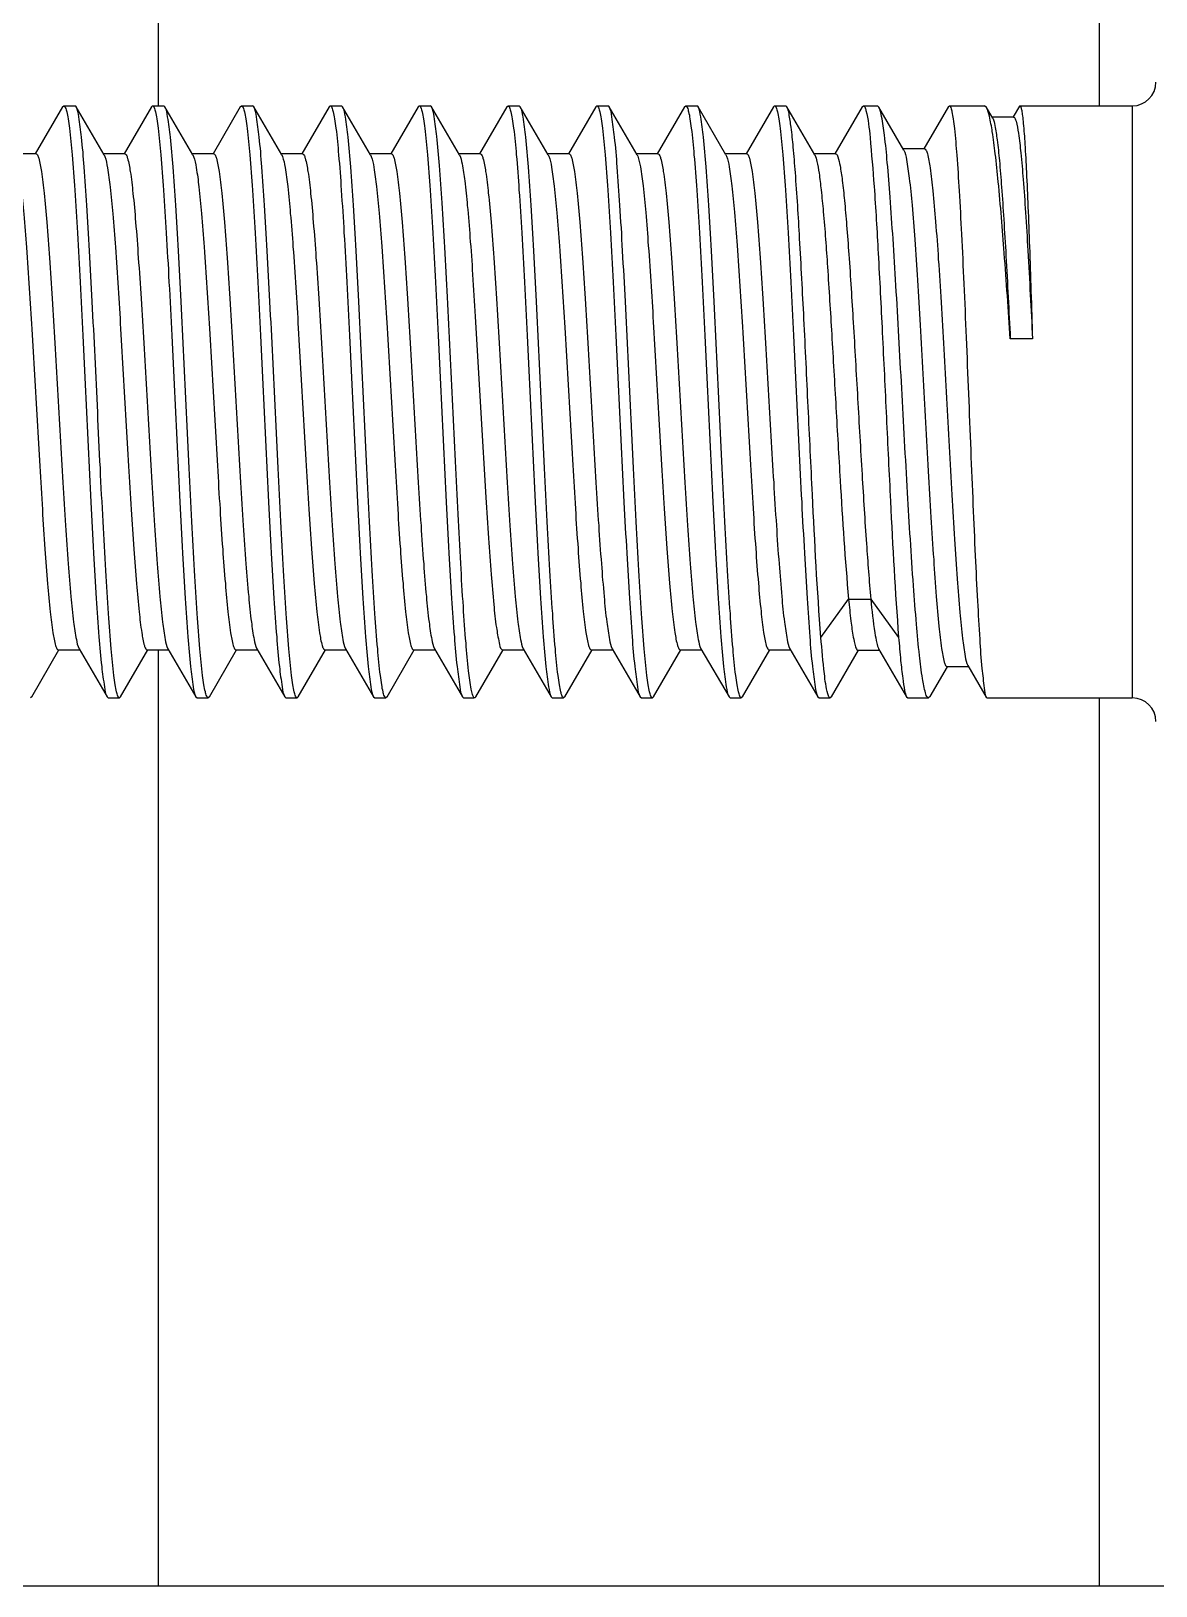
# Model space of a CAD drawing. Extents: x 27938 to 1507990, y 110129 to 923079.
# Drawn here: x 525932.3 to 526101.2, y 358398.4 to 358632.1 of the extents above; entities that cross this region are included whole.
import ezdxf

# ---------------------------------------------------------------- set-up
doc = ezdxf.new("R2010")
doc.units = 0
doc.header["$LTSCALE"] = 1000
doc.header["$MEASUREMENT"] = 0

msp = doc.modelspace()

# ---------------------------------------------------------------- linework, layer by layer
at = {"linetype": 'Continuous'}
for p, q in [((525951.4, 358620.85), (525951.4, 358754.31)), ((526092.75, 358620.85), (526092.75, 358754.31)), ((525936.99, 358620.7), (525932.88, 358613.64)), ((525936.99, 358620.7), (525937.16, 358620.85)), ((525937.16, 358620.85), (525938.84, 358620.85)), ((525937.16, 358620.85), (525938.84, 358620.85)), ((525937.16, 358620.85), (525937.19, 358620.84)), ((525939.01, 358620.69), (525938.84, 358620.85)), ((525943.21, 358613.46), (525939.01, 358620.69)), ((525950.34, 358620.7), (525946.23, 358613.64)), ((525950.34, 358620.7), (525950.51, 358620.85)), ((525950.51, 358620.85), (525952.18, 358620.85)), ((525950.51, 358620.85), (525952.18, 358620.85)), ((525950.51, 358620.85), (525950.54, 358620.84)), ((525952.36, 358620.69), (525952.18, 358620.85)), ((525956.55, 358613.46), (525952.36, 358620.69)), ((525963.68, 358620.7), (525959.58, 358613.64)), ((525963.68, 358620.7), (525963.86, 358620.85)), ((525963.86, 358620.85), (525965.53, 358620.85)), ((525963.86, 358620.85), (525965.53, 358620.85)), ((525963.86, 358620.85), (525963.88, 358620.84)), ((525965.7, 358620.69), (525965.53, 358620.85)), ((525969.9, 358613.46), (525965.7, 358620.69)), ((525977.03, 358620.7), (525972.92, 358613.64)), ((525977.03, 358620.7), (525977.2, 358620.85)), ((525977.2, 358620.85), (525978.88, 358620.85)), ((525977.2, 358620.85), (525978.88, 358620.85)), ((525977.2, 358620.85), (525977.23, 358620.84)), ((525979.05, 358620.69), (525978.88, 358620.85)), ((525983.24, 358613.46), (525979.05, 358620.69)), ((525990.38, 358620.7), (525986.27, 358613.64)), ((525990.38, 358620.7), (525990.55, 358620.85)), ((525990.55, 358620.85), (525992.22, 358620.85)), ((525990.55, 358620.85), (525992.22, 358620.85)), ((525990.55, 358620.85), (525990.57, 358620.84)), ((525992.4, 358620.69), (525992.22, 358620.85)), ((525996.59, 358613.46), (525992.4, 358620.69)), ((526003.72, 358620.7), (525999.61, 358613.64)), ((526003.72, 358620.7), (526003.9, 358620.85)), ((526003.9, 358620.85), (526005.57, 358620.85)), ((526003.9, 358620.85), (526005.57, 358620.85)), ((526003.9, 358620.85), (526003.92, 358620.84)), ((526005.74, 358620.69), (526005.57, 358620.85)), ((526009.94, 358613.46), (526005.74, 358620.69)), ((526017.07, 358620.7), (526012.96, 358613.64)), ((526017.07, 358620.7), (526017.24, 358620.85)), ((526017.24, 358620.85), (526018.91, 358620.85)), ((526017.24, 358620.85), (526018.91, 358620.85)), ((526017.24, 358620.85), (526017.27, 358620.84)), ((526019.09, 358620.69), (526018.91, 358620.85)), ((526023.28, 358613.46), (526019.09, 358620.69)), ((526030.41, 358620.7), (526026.31, 358613.64)), ((526030.41, 358620.7), (526030.59, 358620.85)), ((526030.59, 358620.85), (526032.26, 358620.85)), ((526030.59, 358620.85), (526032.26, 358620.85)), ((526030.59, 358620.85), (526030.61, 358620.84)), ((526032.44, 358620.69), (526032.26, 358620.85)), ((526036.63, 358613.46), (526032.44, 358620.69)), ((526043.76, 358620.7), (526039.65, 358613.64)), ((526043.76, 358620.7), (526043.93, 358620.85)), ((526043.93, 358620.85), (526045.61, 358620.85)), ((526043.93, 358620.85), (526045.61, 358620.85)), ((526043.93, 358620.85), (526043.96, 358620.84)), ((526045.78, 358620.69), (526045.61, 358620.85)), ((526049.98, 358613.46), (526045.78, 358620.69)), ((526057.11, 358620.7), (526053, 358613.64)), ((526057.11, 358620.7), (526057.28, 358620.85)), ((526057.28, 358620.85), (526059.38, 358620.85)), ((526057.28, 358620.85), (526059.38, 358620.85)), ((526059.59, 358620.66), (526059.38, 358620.85)), ((526063.34, 358614.2), (526059.59, 358620.66)), ((526070.06, 358620.73), (526066.37, 358614.38)), ((526070.06, 358620.73), (526070.2, 358620.85)), ((526070.2, 358620.85), (526075.46, 358620.85)), ((526070.2, 358620.85), (526075.46, 358620.85)), ((526070.2, 358620.85), (526070.22, 358620.84)), ((526075.77, 358620.58), (526075.46, 358620.85)), ((526076.7, 358618.98), (526075.77, 358620.58)), ((526080.72, 358620.78), (526079.79, 358619.17)), ((526080.72, 358620.78), (526080.8, 358620.85)), ((526080.8, 358620.85), (526097.66, 358620.85)), ((526080.8, 358620.85), (526097.66, 358620.85)), ((526080.8, 358620.85), (526080.81, 358620.84)), ((526097.66, 358620.85), (526097.66, 358531.87)), ((526079.85, 358619.14), (526076.61, 358619.14)), ((525932.99, 358613.64), (525929.76, 358613.64)), ((525946.33, 358613.64), (525943.1, 358613.64)), ((525943.21, 358613.46), (525943.32, 358613.22)), ((525959.68, 358613.64), (525956.45, 358613.64)), ((525956.55, 358613.46), (525956.66, 358613.23)), ((525973.03, 358613.64), (525969.79, 358613.64)), ((525969.9, 358613.46), (525970, 358613.24)), ((525986.37, 358613.64), (525983.14, 358613.64)), ((525983.24, 358613.46), (525983.34, 358613.25)), ((525999.72, 358613.64), (525996.49, 358613.64)), ((526013.07, 358613.64), (526009.83, 358613.64)), ((526009.94, 358613.46), (526010.03, 358613.27)), ((526026.41, 358613.64), (526023.18, 358613.64)), ((526023.28, 358613.46), (526023.37, 358613.28)), ((526039.76, 358613.64), (526036.53, 358613.64)), ((526036.63, 358613.46), (526036.71, 358613.29)), ((526053.1, 358613.64), (526049.87, 358613.64)), ((526066.47, 358614.38), (526063.24, 358614.38)), ((526082.68, 358585.83), (526079.34, 358585.83)), ((526050.9, 358540.95), (526055.06, 358546.69)), ((526055.06, 358546.69), (526058.4, 358546.69)), ((526058.4, 358546.69), (526062.57, 358540.95)), ((525932.34, 358532.02), (525936.43, 358539.08)), ((525936.32, 358539.08), (525939.56, 358539.08)), ((525939.45, 358539.26), (525943.66, 358532.02)), ((525945.68, 358532.02), (525949.77, 358539.08)), ((525949.67, 358539.08), (525952.9, 358539.08)), ((525951.4, 358398.41), (525951.4, 358539.08)), ((525952.8, 358539.26), (525957.01, 358532.02)), ((525959.03, 358532.02), (525963.12, 358539.08)), ((525963.02, 358539.08), (525966.25, 358539.08)), ((525966.15, 358539.26), (525970.36, 358532.02)), ((525972.38, 358532.02), (525976.47, 358539.08)), ((525976.36, 358539.08), (525979.6, 358539.08)), ((525979.49, 358539.26), (525983.7, 358532.02)), ((525985.72, 358532.02), (525989.81, 358539.08)), ((525989.71, 358539.08), (525992.94, 358539.08)), ((525992.84, 358539.26), (525997.05, 358532.02)), ((525999.07, 358532.02), (526003.16, 358539.08)), ((526002.94, 358539.13), (526003.06, 358539.08)), ((526003.06, 358539.08), (526006.29, 358539.08)), ((526006.18, 358539.26), (526010.39, 358532.02)), ((526012.42, 358532.02), (526016.51, 358539.08)), ((526016.4, 358539.08), (526019.63, 358539.08)), ((526019.53, 358539.26), (526023.74, 358532.02)), ((526025.76, 358532.02), (526029.85, 358539.08)), ((526029.75, 358539.08), (526032.98, 358539.08)), ((526032.88, 358539.26), (526037.09, 358532.02)), ((526039.11, 358532.02), (526043.2, 358539.08)), ((526043.09, 358539.08), (526046.33, 358539.08)), ((526046.22, 358539.26), (526050.43, 358532.02)), ((526052.47, 358532.03), (526056.55, 358539.06)), ((526056.44, 358539.06), (526059.68, 358539.06)), ((526059.57, 358539.24), (526063.77, 358532.02)), ((526067.33, 358532.09), (526069.9, 358536.52)), ((526069.83, 358536.56), (526073.07, 358536.56)), ((526072.97, 358536.73), (526075.73, 358531.97)), ((525932.34, 358532.02), (525932.16, 358531.87)), ((525943.66, 358532.02), (525943.84, 358531.87)), ((525943.84, 358531.87), (525945.51, 358531.87)), ((525943.84, 358531.87), (525945.51, 358531.87)), ((525945.51, 358531.87), (525945.48, 358531.87)), ((525945.68, 358532.02), (525945.51, 358531.87)), ((525957.01, 358532.02), (525957.18, 358531.87)), ((525957.18, 358531.87), (525958.86, 358531.87)), ((525957.18, 358531.87), (525958.86, 358531.87)), ((525958.86, 358531.87), (525958.83, 358531.87)), ((525959.03, 358532.02), (525958.86, 358531.87)), ((525970.36, 358532.02), (525970.53, 358531.87)), ((525970.53, 358531.87), (525972.2, 358531.87)), ((525970.53, 358531.87), (525972.2, 358531.87)), ((525972.2, 358531.87), (525972.18, 358531.87)), ((525972.38, 358532.02), (525972.2, 358531.87)), ((525983.7, 358532.02), (525983.88, 358531.87)), ((525983.88, 358531.87), (525985.55, 358531.87)), ((525983.88, 358531.87), (525985.55, 358531.87)), ((525985.55, 358531.87), (525985.52, 358531.87)), ((525985.72, 358532.02), (525985.55, 358531.87)), ((525997.05, 358532.02), (525997.22, 358531.87)), ((525997.22, 358531.87), (525998.78, 358531.87)), ((525997.22, 358531.87), (525998.78, 358531.87)), ((525998.84, 358531.89), (525998.78, 358531.94)), ((525998.89, 358531.87), (525998.84, 358531.89)), ((525999.07, 358532.02), (525998.89, 358531.87)), ((526010.39, 358532.02), (526010.45, 358531.94)), ((526010.45, 358531.94), (526010.51, 358531.89)), ((526010.51, 358531.89), (526010.57, 358531.87)), ((526010.57, 358531.87), (526012.24, 358531.87)), ((526010.57, 358531.87), (526012.24, 358531.87)), ((526012.24, 358531.87), (526012.22, 358531.87)), ((526012.42, 358532.02), (526012.24, 358531.87)), ((526023.74, 358532.02), (526023.92, 358531.87)), ((526023.92, 358531.87), (526025.59, 358531.87)), ((526023.92, 358531.87), (526025.59, 358531.87)), ((526025.59, 358531.87), (526025.56, 358531.87)), ((526025.76, 358532.02), (526025.59, 358531.87)), ((526037.09, 358532.02), (526037.26, 358531.87)), ((526037.26, 358531.87), (526038.93, 358531.87)), ((526037.26, 358531.87), (526038.93, 358531.87)), ((526038.93, 358531.87), (526038.91, 358531.87)), ((526039.11, 358532.02), (526038.93, 358531.87)), ((526050.43, 358532.02), (526050.61, 358531.87)), ((526050.61, 358531.87), (526052.29, 358531.87)), ((526050.61, 358531.87), (526052.29, 358531.87)), ((526052.47, 358532.03), (526052.29, 358531.87)), ((526063.77, 358532.02), (526063.94, 358531.87)), ((526063.94, 358531.87), (526067.07, 358531.87)), ((526063.94, 358531.87), (526067.07, 358531.87)), ((526067.33, 358532.09), (526067.07, 358531.87)), ((526075.73, 358531.97), (526075.85, 358531.87)), ((526075.85, 358531.87), (526097.66, 358531.87)), ((526075.85, 358531.87), (526097.66, 358531.87)), ((526092.75, 358398.41), (526092.75, 358531.87)), ((525909.35, 358398.41), (529265.15, 358398.41))]:
    msp.add_line(p, q, dxfattribs=at)
for centre, start, end in [((526097.66, 358624.4), 270, 0), ((526097.66, 358528.31), 0, 90)]:
    msp.add_arc(centre, 3.56, start, end, dxfattribs=at)
for points, knots in [([(525937.19, 358620.84), (525937.29, 358620.82), (525937.46, 358620.46), (525937.63, 358619.84), (525937.83, 358618.77), (525938.12, 358616.63), (525938.46, 358613.05), (525938.85, 358607.81), (525939.24, 358601.43), (525939.63, 358594.14), (525940.03, 358586.2), (525940.56, 358575.18), (525941.07, 358564.28), (525941.62, 358553.91), (525942.01, 358547.16), (525942.41, 358541.47), (525942.76, 358537.02), (525943.19, 358534.04), (525943.4, 358532.47), (525943.66, 358532.02)], [0, 0, 0, 0, 0.003606, 0.011247, 0.023193, 0.039402, 0.084085, 0.143776, 0.216348, 0.299195, 0.389329, 0.483501, 0.670341, 0.756263, 0.832981, 0.897738, 0.948217, 0.982646, 1, 1, 1, 1]), ([(525945.48, 358531.87), (525945.38, 358531.9), (525945.21, 358532.26), (525945.04, 358532.88), (525944.85, 358533.95), (525944.56, 358536.09), (525944.22, 358539.67), (525943.83, 358544.91), (525943.44, 358551.29), (525943.04, 358558.58), (525942.64, 358566.51), (525942.12, 358577.53), (525941.6, 358588.43), (525941.06, 358598.8), (525940.67, 358605.55), (525940.27, 358611.24), (525939.91, 358615.69), (525939.49, 358618.67), (525939.27, 358620.25), (525939.01, 358620.69)], [0, 0, 0, 0, 0.003611, 0.011257, 0.023206, 0.039418, 0.084102, 0.143789, 0.216352, 0.299187, 0.389308, 0.483467, 0.670284, 0.756201, 0.832919, 0.897682, 0.948173, 0.982621, 1, 1, 1, 1]), ([(525950.54, 358620.84), (525950.64, 358620.82), (525950.81, 358620.46), (525950.98, 358619.84), (525951.17, 358618.77), (525951.46, 358616.63), (525951.8, 358613.05), (525952.19, 358607.81), (525952.58, 358601.43), (525952.98, 358594.14), (525953.38, 358586.2), (525953.91, 358575.18), (525954.42, 358564.28), (525954.96, 358553.91), (525955.35, 358547.16), (525955.76, 358541.47), (525956.11, 358537.02), (525956.53, 358534.04), (525956.75, 358532.47), (525957.01, 358532.02)], [0, 0, 0, 0, 0.003605, 0.011245, 0.02319, 0.039399, 0.084083, 0.143774, 0.216346, 0.299192, 0.389329, 0.483503, 0.670341, 0.756263, 0.832983, 0.89774, 0.948218, 0.982646, 1, 1, 1, 1]), ([(525958.83, 358531.87), (525958.73, 358531.9), (525958.56, 358532.26), (525958.39, 358532.88), (525958.19, 358533.95), (525957.9, 358536.09), (525957.56, 358539.66), (525957.17, 358544.91), (525956.78, 358551.29), (525956.39, 358558.58), (525955.99, 358566.51), (525955.46, 358577.53), (525954.95, 358588.43), (525954.4, 358598.8), (525954.01, 358605.55), (525953.61, 358611.24), (525953.26, 358615.69), (525952.83, 358618.67), (525952.62, 358620.25), (525952.36, 358620.69)], [0, 0, 0, 0, 0.00361, 0.011255, 0.023204, 0.039415, 0.084097, 0.14378, 0.216342, 0.299177, 0.389299, 0.483455, 0.670274, 0.756194, 0.832913, 0.897676, 0.948169, 0.98262, 1, 1, 1, 1]), ([(525963.88, 358620.84), (525963.99, 358620.82), (525964.15, 358620.46), (525964.32, 358619.84), (525964.52, 358618.76), (525964.81, 358616.63), (525965.15, 358613.05), (525965.54, 358607.81), (525965.93, 358601.42), (525966.33, 358594.14), (525966.72, 358586.2), (525967.25, 358575.18), (525967.77, 358564.28), (525968.31, 358553.91), (525968.7, 358547.16), (525969.1, 358541.47), (525969.45, 358537.02), (525969.88, 358534.04), (525970.1, 358532.47), (525970.36, 358532.02)], [0, 0, 0, 0, 0.003606, 0.011248, 0.023195, 0.039406, 0.084093, 0.143786, 0.216358, 0.299206, 0.389346, 0.483519, 0.670351, 0.756273, 0.832991, 0.897744, 0.948219, 0.982646, 1, 1, 1, 1]), ([(525972.18, 358531.87), (525972.07, 358531.9), (525971.91, 358532.26), (525971.73, 358532.88), (525971.54, 358533.95), (525971.25, 358536.09), (525970.91, 358539.67), (525970.52, 358544.91), (525970.13, 358551.29), (525969.73, 358558.58), (525969.34, 358566.51), (525968.81, 358577.53), (525968.29, 358588.43), (525967.75, 358598.8), (525967.36, 358605.55), (525966.96, 358611.24), (525966.6, 358615.7), (525966.18, 358618.67), (525965.96, 358620.25), (525965.7, 358620.69)], [0, 0, 0, 0, 0.003613, 0.011261, 0.023214, 0.039428, 0.084117, 0.143805, 0.21637, 0.299211, 0.389338, 0.483496, 0.670304, 0.756216, 0.832931, 0.89769, 0.948176, 0.982622, 1, 1, 1, 1]), ([(525977.23, 358620.84), (525977.33, 358620.82), (525977.5, 358620.46), (525977.67, 358619.84), (525977.87, 358618.77), (525978.16, 358616.63), (525978.5, 358613.05), (525978.88, 358607.81), (525979.28, 358601.43), (525979.67, 358594.14), (525980.07, 358586.2), (525980.6, 358575.18), (525981.11, 358564.29), (525981.66, 358553.91), (525982.05, 358547.16), (525982.45, 358541.47), (525982.8, 358537.02), (525983.23, 358534.04), (525983.44, 358532.47), (525983.7, 358532.02)], [0, 0, 0, 0, 0.003605, 0.011245, 0.02319, 0.039398, 0.084078, 0.143767, 0.216337, 0.299182, 0.389315, 0.483487, 0.670329, 0.756258, 0.83298, 0.897737, 0.948214, 0.982645, 1, 1, 1, 1]), ([(525985.52, 358531.87), (525985.42, 358531.9), (525985.25, 358532.26), (525985.08, 358532.88), (525984.89, 358533.95), (525984.6, 358536.09), (525984.26, 358539.66), (525983.87, 358544.91), (525983.47, 358551.29), (525983.08, 358558.58), (525982.68, 358566.51), (525982.15, 358577.53), (525981.64, 358588.43), (525981.09, 358598.8), (525980.7, 358605.55), (525980.3, 358611.24), (525979.95, 358615.69), (525979.53, 358618.67), (525979.31, 358620.25), (525979.05, 358620.69)], [0, 0, 0, 0, 0.00361, 0.011255, 0.023204, 0.039414, 0.084096, 0.14378, 0.216342, 0.299175, 0.389295, 0.483453, 0.670272, 0.756195, 0.832918, 0.89768, 0.94817, 0.98262, 1, 1, 1, 1]), ([(525990.57, 358620.84), (525990.68, 358620.82), (525990.84, 358620.46), (525991.02, 358619.84), (525991.21, 358618.76), (525991.5, 358616.63), (525991.84, 358613.05), (525992.23, 358607.81), (525992.62, 358601.42), (525993.02, 358594.13), (525993.42, 358586.2), (525993.94, 358575.18), (525994.46, 358564.28), (525995, 358553.91), (525995.39, 358547.16), (525995.79, 358541.47), (525996.15, 358537.02), (525996.57, 358534.04), (525996.79, 358532.47), (525997.05, 358532.02)], [0, 0, 0, 0, 0.003608, 0.011251, 0.0232, 0.039412, 0.0841, 0.143792, 0.216367, 0.299219, 0.389359, 0.483531, 0.670361, 0.756279, 0.832994, 0.897747, 0.94822, 0.982647, 1, 1, 1, 1]), ([(525998.78, 358531.94), (525998.68, 358532.05), (525998.53, 358532.48), (525998.23, 358533.79), (525997.91, 358536.39), (525997.53, 358540.51), (525997.15, 358545.9), (525996.76, 358552.36), (525996.37, 358559.66), (525995.98, 358567.54), (525995.46, 358578.42), (525994.95, 358589.14), (525994.41, 358599.31), (525994.03, 358605.91), (525993.63, 358611.47), (525993.28, 358615.81), (525992.87, 358618.72), (525992.65, 358620.26), (525992.4, 358620.69)], [0, 0, 0, 0, 0.005244, 0.014609, 0.045815, 0.092875, 0.154195, 0.22765, 0.310678, 0.400368, 0.493572, 0.677434, 0.761652, 0.836715, 0.899999, 0.949307, 0.982964, 1, 1, 1, 1]), ([(526003.92, 358620.84), (526004.02, 358620.82), (526004.19, 358620.46), (526004.36, 358619.84), (526004.56, 358618.77), (526004.85, 358616.64), (526005.19, 358613.06), (526005.58, 358607.82), (526005.97, 358601.43), (526006.36, 358594.14), (526006.76, 358586.21), (526007.29, 358575.19), (526007.8, 358564.29), (526008.35, 358553.91), (526008.74, 358547.16), (526009.14, 358541.47), (526009.49, 358537.02), (526009.92, 358534.04), (526010.14, 358532.47), (526010.39, 358532.02)], [0, 0, 0, 0, 0.003598, 0.011231, 0.023168, 0.039371, 0.084041, 0.143721, 0.216288, 0.299135, 0.389272, 0.483446, 0.670301, 0.756235, 0.832961, 0.897725, 0.94821, 0.982644, 1, 1, 1, 1]), ([(526012.22, 358531.87), (526012.11, 358531.9), (526011.95, 358532.26), (526011.77, 358532.88), (526011.58, 358533.95), (526011.29, 358536.09), (526010.95, 358539.66), (526010.56, 358544.91), (526010.17, 358551.29), (526009.77, 358558.58), (526009.38, 358566.51), (526008.85, 358577.53), (526008.33, 358588.43), (526007.79, 358598.8), (526007.4, 358605.55), (526007, 358611.24), (526006.64, 358615.69), (526006.22, 358618.67), (526006, 358620.25), (526005.74, 358620.69)], [0, 0, 0, 0, 0.00361, 0.011255, 0.023204, 0.039415, 0.0841, 0.143787, 0.21635, 0.299184, 0.389308, 0.483468, 0.670284, 0.7562, 0.83292, 0.897683, 0.948173, 0.982621, 1, 1, 1, 1]), ([(526017.27, 358620.84), (526017.37, 358620.82), (526017.54, 358620.46), (526017.71, 358619.84), (526017.9, 358618.77), (526018.19, 358616.63), (526018.53, 358613.05), (526018.92, 358607.81), (526019.32, 358601.43), (526019.71, 358594.14), (526020.11, 358586.2), (526020.64, 358575.18), (526021.15, 358564.28), (526021.7, 358553.91), (526022.09, 358547.16), (526022.49, 358541.47), (526022.84, 358537.02), (526023.26, 358534.04), (526023.48, 358532.47), (526023.74, 358532.02)], [0, 0, 0, 0, 0.003606, 0.011247, 0.023192, 0.039401, 0.084085, 0.143776, 0.216348, 0.299195, 0.38933, 0.483503, 0.670342, 0.756264, 0.832982, 0.897739, 0.948217, 0.982647, 1, 1, 1, 1]), ([(526025.56, 358531.87), (526025.46, 358531.9), (526025.29, 358532.26), (526025.12, 358532.88), (526024.92, 358533.95), (526024.63, 358536.09), (526024.29, 358539.67), (526023.91, 358544.91), (526023.51, 358551.29), (526023.12, 358558.58), (526022.72, 358566.51), (526022.19, 358577.53), (526021.68, 358588.43), (526021.13, 358598.8), (526020.74, 358605.55), (526020.34, 358611.24), (526019.99, 358615.69), (526019.57, 358618.67), (526019.35, 358620.25), (526019.09, 358620.69)], [0, 0, 0, 0, 0.003611, 0.011257, 0.023206, 0.039418, 0.084102, 0.143788, 0.216352, 0.299187, 0.389308, 0.483466, 0.670283, 0.7562, 0.832918, 0.897681, 0.948172, 0.982621, 1, 1, 1, 1]), ([(526030.61, 358620.84), (526030.72, 358620.82), (526030.88, 358620.46), (526031.06, 358619.84), (526031.25, 358618.77), (526031.54, 358616.63), (526031.88, 358613.05), (526032.27, 358607.81), (526032.66, 358601.43), (526033.06, 358594.14), (526033.45, 358586.2), (526033.98, 358575.18), (526034.5, 358564.28), (526035.04, 358553.91), (526035.43, 358547.16), (526035.83, 358541.47), (526036.19, 358537.02), (526036.61, 358534.04), (526036.83, 358532.47), (526037.09, 358532.02)], [0, 0, 0, 0, 0.003604, 0.011244, 0.023189, 0.039398, 0.084081, 0.143773, 0.216344, 0.29919, 0.389328, 0.483502, 0.67034, 0.756263, 0.832984, 0.89774, 0.948217, 0.982646, 1, 1, 1, 1]), ([(526038.91, 358531.87), (526038.8, 358531.9), (526038.64, 358532.26), (526038.47, 358532.88), (526038.27, 358533.95), (526037.98, 358536.09), (526037.64, 358539.66), (526037.25, 358544.91), (526036.86, 358551.29), (526036.46, 358558.58), (526036.07, 358566.51), (526035.54, 358577.53), (526035.02, 358588.43), (526034.48, 358598.8), (526034.09, 358605.55), (526033.69, 358611.24), (526033.34, 358615.69), (526032.91, 358618.67), (526032.69, 358620.25), (526032.44, 358620.69)], [0, 0, 0, 0, 0.00361, 0.011255, 0.023205, 0.039416, 0.084097, 0.143781, 0.216343, 0.299178, 0.3893, 0.483456, 0.670274, 0.756195, 0.832914, 0.897676, 0.948169, 0.98262, 1, 1, 1, 1]), ([(526043.96, 358620.84), (526044.06, 358620.82), (526044.23, 358620.46), (526044.4, 358619.84), (526044.6, 358618.76), (526044.89, 358616.63), (526045.23, 358613.05), (526045.62, 358607.81), (526046.01, 358601.43), (526046.4, 358594.14), (526046.8, 358586.2), (526047.33, 358575.18), (526047.84, 358564.28), (526048.39, 358553.91), (526048.78, 358547.16), (526049.18, 358541.47), (526049.53, 358537.02), (526049.96, 358534.04), (526050.17, 358532.47), (526050.43, 358532.02)], [0, 0, 0, 0, 0.003606, 0.011247, 0.023194, 0.039404, 0.084092, 0.143784, 0.216355, 0.299204, 0.389343, 0.483517, 0.670349, 0.756272, 0.83299, 0.897744, 0.948219, 0.982646, 1, 1, 1, 1]), ([(526050.9, 358540.95), (526050.33, 358548.1), (526049.75, 358559.65), (526048.98, 358575.61), (526048.37, 358588.45), (526047.76, 358600.19), (526047.23, 358608.8), (526046.78, 358614.36), (526046.48, 358617.32), (526046.17, 358619.32), (526045.97, 358620.38), (526045.78, 358620.69)], [0, 0, 0, 0, 0.269192, 0.433946, 0.599559, 0.751167, 0.875181, 0.923254, 0.96054, 0.986252, 1, 1, 1, 1]), ([(526057.28, 358620.85), (526057.37, 358620.85), (526057.55, 358620.56), (526057.61, 358620.33), (526057.66, 358620.15)], [0, 0, 0, 0, 0.316243, 1, 1, 1, 1]), ([(526057.66, 358620.15), (526058.01, 358618.83), (526058.38, 358614.99), (526058.99, 358607.85), (526059.54, 358598.07), (526060.14, 358586.5), (526060.72, 358574.08), (526061.47, 358558.8), (526062.03, 358547.77), (526062.57, 358540.95)], [0, 0, 0, 0, 0.051689, 0.144713, 0.271544, 0.421712, 0.582779, 0.741399, 1, 1, 1, 1]), ([(526066.61, 358532.62), (526066.39, 358533.32), (526066.06, 358535.2), (526065.63, 358538.65), (526065.21, 358543.3), (526064.58, 358551.45), (526063.86, 358563.27), (526063.04, 358578.32), (526062.34, 358591.05), (526061.75, 358600.61), (526061.33, 358606.77), (526060.91, 358611.95), (526060.53, 358616.01), (526060.1, 358618.77), (526059.84, 358620.23), (526059.59, 358620.66)], [0, 0, 0, 0, 0.024854, 0.064557, 0.117968, 0.183425, 0.34188, 0.519926, 0.695025, 0.774452, 0.845022, 0.904492, 0.95099, 0.983092, 1, 1, 1, 1]), ([(526070.22, 358620.84), (526070.32, 358620.82), (526070.46, 358620.44), (526070.62, 358619.83), (526070.79, 358618.74), (526071.05, 358616.59), (526071.35, 358612.98), (526071.69, 358607.69), (526072.03, 358601.24), (526072.38, 358593.89), (526072.72, 358585.9), (526073.06, 358577.56), (526073.39, 358569.17), (526073.73, 358561.05), (526074.06, 358553.49), (526074.38, 358546.76), (526074.72, 358541.13), (526074.99, 358536.74), (526075.37, 358533.88), (526075.5, 358532.37), (526075.73, 358531.97)], [0, 0, 0, 0, 0.003479, 0.011119, 0.023138, 0.039478, 0.084569, 0.144819, 0.218054, 0.30161, 0.392438, 0.487225, 0.582511, 0.674818, 0.760772, 0.837237, 0.901428, 0.951015, 0.984221, 1, 1, 1, 1]), ([(526079.34, 358585.83), (526079.05, 358590.12), (526078.51, 358598), (526077.77, 358607.27), (526077.14, 358613.35), (526076.72, 358616.65), (526076.3, 358618.96), (526076, 358620.19), (526075.77, 358620.58)], [0, 0, 0, 0, 0.369025, 0.676578, 0.797829, 0.893394, 0.961137, 1, 1, 1, 1]), ([(526080.81, 358620.84), (526080.88, 358620.82), (526080.97, 358620.53), (526081.08, 358620.07), (526081.19, 358619.22), (526081.37, 358617.55), (526081.56, 358614.73), (526081.79, 358610.55), (526082.01, 358605.41), (526082.24, 358599.44), (526082.46, 358592.83), (526082.6, 358588.21), (526082.68, 358585.83)], [0, 0, 0, 0, 0.006463, 0.021259, 0.044741, 0.076818, 0.165921, 0.286162, 0.434178, 0.605806, 0.79621, 1, 1, 1, 1]), ([(526076.7, 358618.98), (526076.89, 358618.65), (526077.1, 358617.53), (526077.44, 358615.42), (526077.74, 358612.31), (526078.06, 358608.34), (526078.38, 358603.56), (526078.83, 358595.97), (526079.14, 358589.99), (526079.34, 358585.83)], [0, 0, 0, 0, 0.03477, 0.099862, 0.194036, 0.315014, 0.459836, 0.624963, 1, 1, 1, 1]), ([(526079.85, 358619.14), (526079.93, 358619.14), (526080.11, 358618.9), (526080.34, 358618.12), (526080.65, 358616.33), (526080.97, 358613.43), (526081.32, 358609.45), (526081.66, 358604.56), (526082.14, 358596.58), (526082.46, 358590.25), (526082.68, 358585.83)], [0, 0, 0, 0, 0.007029, 0.021662, 0.076602, 0.165188, 0.285057, 0.432865, 0.604499, 1, 1, 1, 1]), ([(525929.97, 358613.21), (525930.18, 358612.67), (525930.45, 358611.12), (525930.83, 358608.25), (525931.2, 358604.25), (525931.76, 358597.15), (525932.4, 358586.8), (525933.02, 358575.84), (525933.54, 358566.79), (525933.92, 358560.35), (525934.31, 358554.46), (525934.7, 358549.34), (525935.08, 358545.14), (525935.44, 358542.06), (525935.79, 358540.16), (525936.05, 358539.33), (525936.24, 358539.08), (525936.32, 358539.08)], [0, 0, 0, 0, 0.023243, 0.062653, 0.117029, 0.184534, 0.349259, 0.534218, 0.626347, 0.713963, 0.794028, 0.863772, 0.920792, 0.963153, 0.989511, 0.996558, 1, 1, 1, 1]), ([(525932.99, 358613.64), (525933.08, 358613.64), (525933.27, 358613.38), (525933.53, 358612.52), (525933.89, 358610.55), (525934.25, 358607.37), (525934.64, 358603.03), (525935.03, 358597.75), (525935.43, 358591.69), (525935.83, 358585.09), (525936.35, 358575.87), (525936.87, 358566.73), (525937.41, 358558), (525937.8, 358552.29), (525938.2, 358547.46), (525938.56, 358543.64), (525938.97, 358541.05), (525939.21, 358539.67), (525939.45, 358539.26)], [0, 0, 0, 0, 0.003516, 0.010771, 0.037949, 0.081609, 0.140308, 0.211978, 0.294061, 0.383613, 0.477416, 0.664254, 0.750571, 0.827952, 0.893624, 0.945254, 0.981055, 1, 1, 1, 1]), ([(525943.32, 358613.22), (525943.52, 358612.69), (525943.79, 358611.14), (525944.17, 358608.28), (525944.55, 358604.29), (525945.1, 358597.19), (525945.74, 358586.84), (525946.36, 358575.87), (525946.88, 358566.82), (525947.27, 358560.37), (525947.66, 358554.47), (525948.04, 358549.35), (525948.43, 358545.14), (525948.78, 358542.06), (525949.13, 358540.16), (525949.39, 358539.33), (525949.58, 358539.08), (525949.67, 358539.08)], [0, 0, 0, 0, 0.023104, 0.0624, 0.116688, 0.184136, 0.348829, 0.533848, 0.62603, 0.713708, 0.793837, 0.863642, 0.920716, 0.963118, 0.989503, 0.996556, 1, 1, 1, 1]), ([(525946.33, 358613.64), (525946.42, 358613.64), (525946.62, 358613.38), (525946.88, 358612.52), (525947.24, 358610.55), (525947.6, 358607.37), (525947.99, 358603.03), (525948.38, 358597.75), (525948.78, 358591.69), (525949.17, 358585.09), (525949.7, 358575.87), (525950.21, 358566.73), (525950.76, 358558), (525951.15, 358552.29), (525951.55, 358547.46), (525951.91, 358543.64), (525952.31, 358541.05), (525952.56, 358539.67), (525952.8, 358539.26)], [0, 0, 0, 0, 0.003516, 0.010771, 0.037949, 0.081609, 0.140308, 0.211978, 0.294061, 0.383613, 0.477416, 0.664254, 0.750571, 0.827952, 0.893624, 0.945254, 0.981055, 1, 1, 1, 1]), ([(525956.66, 358613.23), (525956.86, 358612.7), (525957.14, 358611.16), (525957.52, 358608.3), (525957.89, 358604.32), (525958.44, 358597.23), (525959.08, 358586.88), (525959.7, 358575.91), (525960.22, 358566.85), (525960.61, 358560.39), (525961, 358554.49), (525961.39, 358549.36), (525961.77, 358545.15), (525962.13, 358542.07), (525962.48, 358540.16), (525962.74, 358539.33), (525962.93, 358539.08), (525963.02, 358539.08)], [0, 0, 0, 0, 0.022966, 0.062146, 0.116347, 0.183737, 0.348398, 0.533478, 0.625714, 0.713453, 0.793647, 0.863513, 0.92064, 0.963083, 0.989493, 0.996554, 1, 1, 1, 1]), ([(525959.68, 358613.64), (525959.77, 358613.64), (525959.96, 358613.38), (525960.23, 358612.52), (525960.58, 358610.55), (525960.94, 358607.37), (525961.34, 358603.03), (525961.73, 358597.75), (525962.12, 358591.69), (525962.52, 358585.09), (525963.05, 358575.87), (525963.56, 358566.73), (525964.1, 358558), (525964.49, 358552.29), (525964.89, 358547.46), (525965.26, 358543.64), (525965.66, 358541.05), (525965.91, 358539.67), (525966.15, 358539.26)], [0, 0, 0, 0, 0.003516, 0.010771, 0.037949, 0.081609, 0.140308, 0.211978, 0.294061, 0.383613, 0.477416, 0.664254, 0.750571, 0.827952, 0.893624, 0.945254, 0.981055, 1, 1, 1, 1]), ([(525970, 358613.24), (525970.21, 358612.71), (525970.48, 358611.18), (525970.86, 358608.33), (525971.23, 358604.35), (525971.79, 358597.26), (525972.43, 358586.91), (525973.05, 358575.94), (525973.57, 358566.87), (525973.96, 358560.41), (525974.35, 358554.51), (525974.73, 358549.37), (525975.12, 358545.16), (525975.48, 358542.07), (525975.83, 358540.16), (525976.09, 358539.33), (525976.28, 358539.08), (525976.36, 358539.08)], [0, 0, 0, 0, 0.022827, 0.061892, 0.116006, 0.183337, 0.347966, 0.533107, 0.625396, 0.713197, 0.793455, 0.863383, 0.920563, 0.963048, 0.989484, 0.996552, 1, 1, 1, 1]), ([(525973.03, 358613.64), (525973.11, 358613.64), (525973.31, 358613.38), (525973.57, 358612.52), (525973.93, 358610.55), (525974.29, 358607.37), (525974.68, 358603.03), (525975.07, 358597.75), (525975.47, 358591.69), (525975.86, 358585.09), (525976.39, 358575.87), (525976.91, 358566.73), (525977.45, 358558), (525977.84, 358552.29), (525978.24, 358547.46), (525978.6, 358543.64), (525979.01, 358541.05), (525979.25, 358539.67), (525979.49, 358539.26)], [0, 0, 0, 0, 0.003516, 0.010771, 0.037949, 0.081609, 0.140308, 0.211978, 0.294061, 0.383613, 0.477416, 0.664254, 0.750571, 0.827952, 0.893624, 0.945254, 0.981055, 1, 1, 1, 1]), ([(525983.34, 358613.25), (525983.55, 358612.73), (525983.82, 358611.2), (525984.21, 358608.36), (525984.58, 358604.39), (525985.13, 358597.3), (525985.77, 358586.95), (525986.39, 358575.97), (525986.91, 358566.9), (525987.3, 358560.43), (525987.69, 358554.52), (525988.08, 358549.38), (525988.46, 358545.17), (525988.82, 358542.07), (525989.17, 358540.16), (525989.43, 358539.33), (525989.62, 358539.08), (525989.71, 358539.08)], [0, 0, 0, 0, 0.022688, 0.061638, 0.115664, 0.182937, 0.347534, 0.532736, 0.625078, 0.712941, 0.793264, 0.863253, 0.920487, 0.963013, 0.989475, 0.996549, 1, 1, 1, 1]), ([(525986.37, 358613.64), (525986.46, 358613.64), (525986.65, 358613.38), (525986.92, 358612.52), (525987.27, 358610.55), (525987.64, 358607.37), (525988.03, 358603.03), (525988.42, 358597.75), (525988.81, 358591.69), (525989.21, 358585.09), (525989.74, 358575.87), (525990.25, 358566.73), (525990.8, 358558), (525991.19, 358552.29), (525991.58, 358547.46), (525991.95, 358543.64), (525992.35, 358541.05), (525992.6, 358539.67), (525992.84, 358539.26)], [0, 0, 0, 0, 0.003516, 0.010771, 0.037949, 0.081609, 0.140308, 0.211978, 0.294061, 0.383613, 0.477416, 0.664254, 0.750571, 0.827952, 0.893624, 0.945254, 0.981055, 1, 1, 1, 1]), ([(525996.59, 358613.46), (525996.82, 358613.06), (525997.07, 358611.72), (525997.46, 358609.2), (525997.82, 358605.5), (525998.21, 358600.8), (525998.6, 358595.25), (525999.13, 358586.74), (525999.76, 358575.58), (526000.4, 358564.46), (526000.93, 358556.09), (526001.31, 358550.72), (526001.71, 358546.27), (526002.05, 358542.79), (526002.47, 358540.61), (526002.67, 358539.39), (526002.94, 358539.13)], [0, 0, 0, 0, 0.018521, 0.053335, 0.103489, 0.167313, 0.24262, 0.326812, 0.509979, 0.691635, 0.773988, 0.846813, 0.907599, 0.95427, 0.985299, 1, 1, 1, 1]), ([(525999.72, 358613.64), (525999.81, 358613.64), (526000, 358613.38), (526000.27, 358612.52), (526000.62, 358610.55), (526000.98, 358607.37), (526001.38, 358603.03), (526001.77, 358597.75), (526002.16, 358591.7), (526002.56, 358585.09), (526003.08, 358575.87), (526003.6, 358566.73), (526004.14, 358558), (526004.53, 358552.29), (526004.93, 358547.46), (526005.29, 358543.64), (526005.7, 358541.05), (526005.95, 358539.67), (526006.18, 358539.26)], [0, 0, 0, 0, 0.003515, 0.010771, 0.037948, 0.081607, 0.140304, 0.211972, 0.294053, 0.383603, 0.477405, 0.664241, 0.750559, 0.82794, 0.893613, 0.945246, 0.981049, 1, 1, 1, 1]), ([(526010.03, 358613.27), (526010.24, 358612.75), (526010.51, 358611.24), (526010.89, 358608.41), (526011.26, 358604.45), (526011.82, 358597.38), (526012.46, 358587.02), (526013.08, 358576.04), (526013.6, 358566.96), (526013.99, 358560.48), (526014.38, 358554.56), (526014.77, 358549.4), (526015.15, 358545.18), (526015.51, 358542.08), (526015.86, 358540.17), (526016.12, 358539.33), (526016.32, 358539.08), (526016.4, 358539.08)], [0, 0, 0, 0, 0.022411, 0.061128, 0.114979, 0.182135, 0.346668, 0.531991, 0.624441, 0.712428, 0.79288, 0.862992, 0.920333, 0.962942, 0.989457, 0.996545, 1, 1, 1, 1]), ([(526013.07, 358613.64), (526013.15, 358613.64), (526013.35, 358613.38), (526013.61, 358612.52), (526013.97, 358610.55), (526014.33, 358607.37), (526014.72, 358603.03), (526015.11, 358597.75), (526015.51, 358591.69), (526015.9, 358585.09), (526016.43, 358575.87), (526016.95, 358566.73), (526017.49, 358558), (526017.88, 358552.29), (526018.28, 358547.46), (526018.64, 358543.64), (526019.05, 358541.05), (526019.29, 358539.67), (526019.53, 358539.26)], [0, 0, 0, 0, 0.003515, 0.010772, 0.037949, 0.081609, 0.140308, 0.211978, 0.294061, 0.383612, 0.477416, 0.664253, 0.750571, 0.827952, 0.893624, 0.945254, 0.981055, 1, 1, 1, 1]), ([(526023.37, 358613.28), (526023.58, 358612.77), (526023.85, 358611.26), (526024.24, 358608.44), (526024.61, 358604.49), (526025.16, 358597.41), (526025.8, 358587.06), (526026.43, 358576.07), (526026.95, 358566.98), (526027.34, 358560.5), (526027.73, 358554.57), (526028.11, 358549.41), (526028.5, 358545.19), (526028.86, 358542.08), (526029.21, 358540.17), (526029.47, 358539.33), (526029.66, 358539.08), (526029.75, 358539.08)], [0, 0, 0, 0, 0.022272, 0.060873, 0.114636, 0.181733, 0.346234, 0.531618, 0.624122, 0.712171, 0.792687, 0.862862, 0.920257, 0.962907, 0.989448, 0.996542, 1, 1, 1, 1]), ([(526026.41, 358613.64), (526026.5, 358613.64), (526026.69, 358613.38), (526026.96, 358612.52), (526027.31, 358610.55), (526027.68, 358607.37), (526028.07, 358603.03), (526028.46, 358597.75), (526028.85, 358591.69), (526029.25, 358585.09), (526029.78, 358575.87), (526030.29, 358566.73), (526030.83, 358558), (526031.23, 358552.29), (526031.62, 358547.46), (526031.99, 358543.64), (526032.39, 358541.05), (526032.64, 358539.67), (526032.88, 358539.26)], [0, 0, 0, 0, 0.003515, 0.010772, 0.037949, 0.081609, 0.140308, 0.211978, 0.294061, 0.383612, 0.477415, 0.664253, 0.750571, 0.827952, 0.893624, 0.945254, 0.981055, 1, 1, 1, 1]), ([(526036.71, 358613.29), (526036.92, 358612.78), (526037.19, 358611.28), (526037.58, 358608.47), (526037.95, 358604.52), (526038.51, 358597.45), (526039.15, 358587.09), (526039.77, 358576.1), (526040.29, 358567.01), (526040.68, 358560.52), (526041.07, 358554.59), (526041.46, 358549.43), (526041.85, 358545.19), (526042.2, 358542.09), (526042.55, 358540.17), (526042.82, 358539.33), (526043.01, 358539.08), (526043.09, 358539.08)], [0, 0, 0, 0, 0.022133, 0.060618, 0.114292, 0.181331, 0.345799, 0.531244, 0.623802, 0.711913, 0.792495, 0.862731, 0.920179, 0.962872, 0.989439, 0.99654, 1, 1, 1, 1]), ([(526039.76, 358613.64), (526039.85, 358613.64), (526040.04, 358613.38), (526040.3, 358612.52), (526040.66, 358610.55), (526041.02, 358607.37), (526041.41, 358603.03), (526041.8, 358597.75), (526042.2, 358591.69), (526042.6, 358585.09), (526043.12, 358575.87), (526043.64, 358566.73), (526044.18, 358558), (526044.57, 358552.29), (526044.97, 358547.46), (526045.33, 358543.64), (526045.74, 358541.05), (526045.98, 358539.67), (526046.22, 358539.26)], [0, 0, 0, 0, 0.003515, 0.010772, 0.037949, 0.081609, 0.140308, 0.211978, 0.294061, 0.383612, 0.477415, 0.664253, 0.750571, 0.827952, 0.893624, 0.945254, 0.981055, 1, 1, 1, 1]), ([(526049.98, 358613.46), (526050.15, 358613.17), (526050.36, 358612.24), (526050.67, 358610.49), (526050.96, 358607.96), (526051.42, 358603.27), (526051.94, 358596.04), (526052.54, 358586.22), (526053.15, 358575.52), (526053.92, 358562.24), (526054.5, 358552.63), (526055.06, 358546.69)], [0, 0, 0, 0, 0.015086, 0.041871, 0.07998, 0.128634, 0.253127, 0.404426, 0.569162, 0.732754, 1, 1, 1, 1]), ([(526053.1, 358613.64), (526053.29, 358613.64), (526053.56, 358612.82), (526053.83, 358611.64), (526054.15, 358609.35), (526054.46, 358606.41), (526054.78, 358602.68), (526055.24, 358596.57), (526055.78, 358587.89), (526056.41, 358576.85), (526057.04, 358565.77), (526057.67, 358555.71), (526058.13, 358549.46), (526058.4, 358546.69)], [0, 0, 0, 0, 0.008312, 0.028859, 0.061939, 0.106893, 0.162683, 0.227987, 0.380684, 0.550376, 0.720797, 0.875605, 1, 1, 1, 1]), ([(526063.34, 358614.2), (526063.59, 358613.77), (526063.83, 358612.32), (526064.25, 358609.58), (526064.62, 358605.55), (526065.02, 358600.45), (526065.42, 358594.43), (526065.97, 358585.27), (526066.48, 358575.7), (526067.02, 358566.07), (526067.41, 358559.2), (526067.81, 358552.92), (526068.19, 358547.46), (526068.58, 358543), (526068.94, 358539.73), (526069.29, 358537.71), (526069.55, 358536.83), (526069.74, 358536.56), (526069.83, 358536.56)], [0, 0, 0, 0, 0.018969, 0.055155, 0.107429, 0.173883, 0.252061, 0.339075, 0.526651, 0.6204, 0.709614, 0.791122, 0.862062, 0.919981, 0.962927, 0.989567, 0.996641, 1, 1, 1, 1]), ([(526066.47, 358614.38), (526066.56, 358614.38), (526066.76, 358614.09), (526067.03, 358613.18), (526067.39, 358611.08), (526067.76, 358607.7), (526068.16, 358603.1), (526068.56, 358597.51), (526068.96, 358591.12), (526069.36, 358584.17), (526069.89, 358574.53), (526070.4, 358565), (526070.95, 358555.94), (526071.34, 358550.05), (526071.73, 358545.08), (526072.09, 358541.18), (526072.49, 358538.54), (526072.73, 358537.14), (526072.97, 358536.73)], [0, 0, 0, 0, 0.003512, 0.010895, 0.03862, 0.083116, 0.142813, 0.21551, 0.298517, 0.388779, 0.482991, 0.669589, 0.75528, 0.831778, 0.896415, 0.946979, 0.981812, 1, 1, 1, 1]), ([(526055.06, 358546.69), (526055.16, 358545.59), (526055.35, 358543.74), (526055.68, 358541.23), (526055.97, 358539.96), (526056.24, 358539.06), (526056.44, 358539.06)], [0, 0, 0, 0, 0.420495, 0.7305, 0.923007, 1, 1, 1, 1]), ([(526058.4, 358546.69), (526058.55, 358545), (526058.77, 358542.78), (526059.22, 358540.32), (526059.42, 358539.5), (526059.57, 358539.24)], [0, 0, 0, 0, 0.671595, 0.880111, 1, 1, 1, 1]), ([(526051.94, 358532.46), (526051.65, 358533.44), (526051.32, 358536.3), (526051.04, 358539.13), (526050.9, 358540.95)], [0, 0, 0, 0, 0.35995, 1, 1, 1, 1]), ([(526062.57, 358540.95), (526062.66, 358539.79), (526062.84, 358537.75), (526063.12, 358535.08), (526063.41, 358533.26), (526063.6, 358532.31), (526063.77, 358532.02)], [0, 0, 0, 0, 0.384742, 0.682919, 0.888847, 1, 1, 1, 1]), ([(526052.29, 358531.87), (526052.26, 358531.87), (526052.04, 358532), (526052, 358532.26), (526051.94, 358532.46)], [0, 0, 0, 0, 0.135051, 1, 1, 1, 1]), ([(526067.07, 358531.87), (526067.03, 358531.87), (526066.74, 358532.03), (526066.68, 358532.37), (526066.61, 358532.62)], [0, 0, 0, 0, 0.138496, 1, 1, 1, 1])]:
    msp.add_open_spline(points, degree=3, knots=knots, dxfattribs=at)

doc.saveas('drawing.dxf')
